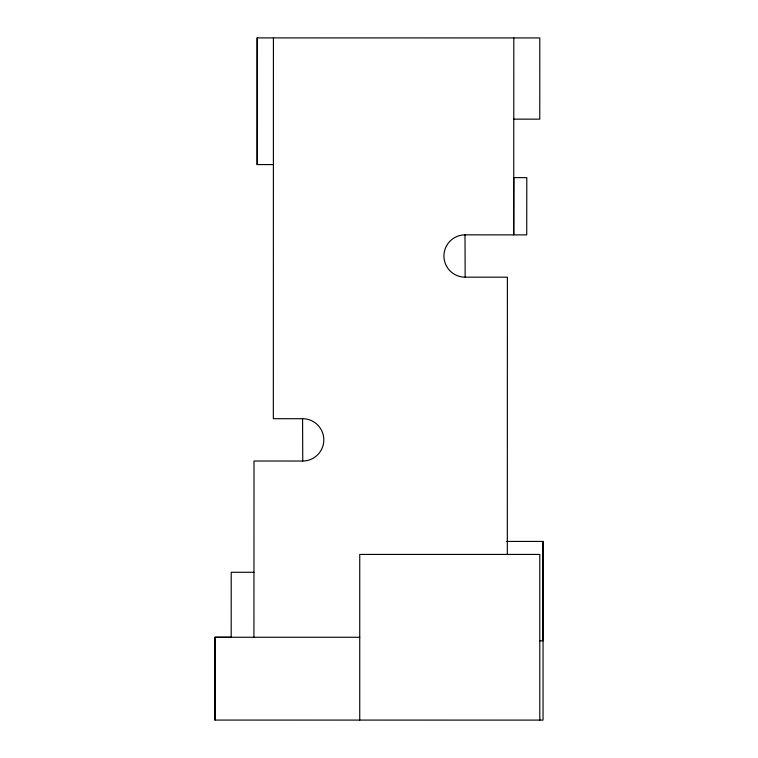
<?xml version="1.0" encoding="UTF-8"?>
<svg xmlns="http://www.w3.org/2000/svg" width="758" height="758" viewBox="0 0 758 758"><rect width="100%" height="100%" fill="white"/><g stroke="black" fill="none" stroke-linecap="round" stroke-linejoin="round"><path stroke-width="1.14" d="M506.477 541.43L543.05 541.43L543.05 720.1L214.95 720.072L214.95 637.26L231.19 637.251L231.218 572.281L253.958 572.29M253.93 637.26L254.015 461.016L302.745 461.035A21.167 21.167 0 0 0 323.818 439.792A21.167 21.167 0 0 0 302.575 418.71L273.335 418.7L273.42 37.9M273.6 164.59L257.151 164.59L257.18 37.9L539.8 37.938L539.762 119.148L513.782 119.139M507.32 554.449L507.396 277.182L465.166 277.172A21.167 21.167 0 0 1 443.923 256.1A21.167 21.167 0 0 1 464.995 234.847L526.725 234.885L526.801 177.637L513.81 177.618L513.725 234.866L513.81 37.928M543.05 541.43L543.05 640.804L539.592 640.804M359.737 637.26L214.95 637.26L214.95 720.072M464.995 234.847L465.166 277.172M302.575 418.71L302.745 461.035M539.8 720.1L539.791 554.43L359.737 554.43L359.737 720.081M257.18 37.9L257.18 164.59"/></g></svg>
